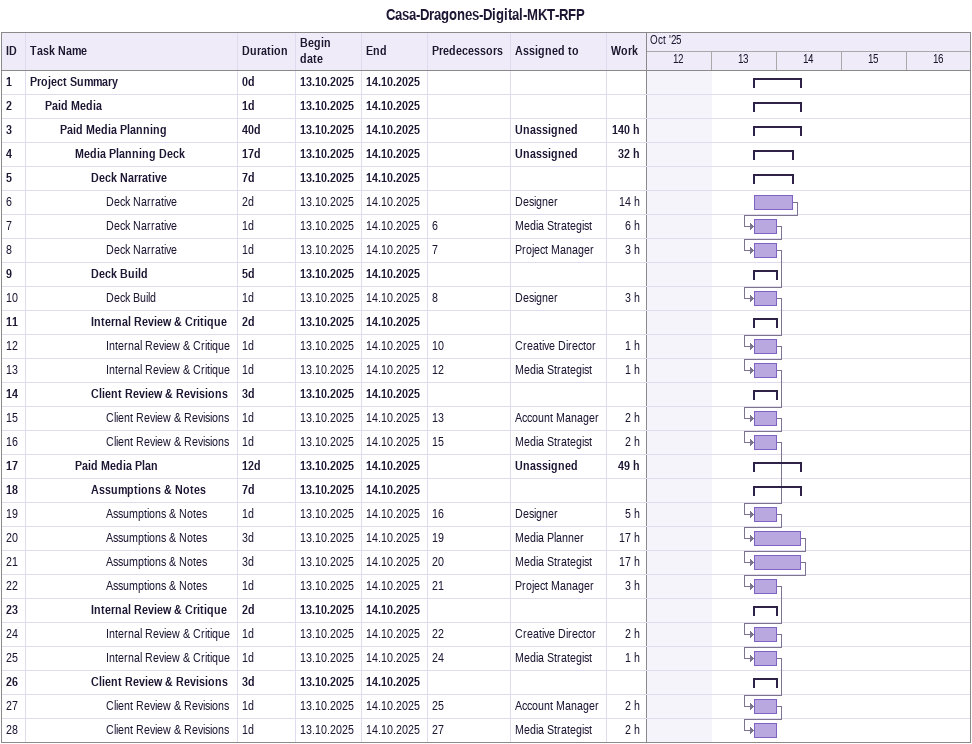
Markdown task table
Casa-Dragones-Digital-MKT-RFP

| ID | Level | Task | Duration | Start | Finish | Predecessors | Resources | Work (h) |
|---|---|---|---|---|---|---|---|---|
| 1 | 1 | **Project Summary** | 0d | 2025-10-13 | 2025-10-14 |  |  |  |
| 2 | 2 | **Paid Media** | 1d | 2025-10-13 | 2025-10-14 |  |  |  |
| 3 | 3 | **Paid Media Planning** | 40d | 2025-10-13 | 2025-10-14 |  | Unassigned | 140 |
| 4 | 4 | **Media Planning Deck** | 17d | 2025-10-13 | 2025-10-14 |  | Unassigned | 32 |
| 5 | 5 | **Deck Narrative** | 7d | 2025-10-13 | 2025-10-14 |  |  |  |
| 6 | 6 | Deck Narrative | 2d | 2025-10-13 | 2025-10-14 |  | Designer | 14 |
| 7 | 6 | Deck Narrative | 1d | 2025-10-13 | 2025-10-14 | 6 | Media Strategist | 6 |
| 8 | 6 | Deck Narrative | 1d | 2025-10-13 | 2025-10-14 | 7 | Project Manager | 3 |
| 9 | 5 | **Deck Build** | 5d | 2025-10-13 | 2025-10-14 |  |  |  |
| 10 | 6 | Deck Build | 1d | 2025-10-13 | 2025-10-14 | 8 | Designer | 3 |
| 11 | 5 | **Internal Review & Critique** | 2d | 2025-10-13 | 2025-10-14 |  |  |  |
| 12 | 6 | Internal Review & Critique | 1d | 2025-10-13 | 2025-10-14 | 10 | Creative Director | 1 |
| 13 | 6 | Internal Review & Critique | 1d | 2025-10-13 | 2025-10-14 | 12 | Media Strategist | 1 |
| 14 | 5 | **Client Review & Revisions** | 3d | 2025-10-13 | 2025-10-14 |  |  |  |
| 15 | 6 | Client Review & Revisions | 1d | 2025-10-13 | 2025-10-14 | 13 | Account Manager | 2 |
| 16 | 6 | Client Review & Revisions | 1d | 2025-10-13 | 2025-10-14 | 15 | Media Strategist | 2 |
| 17 | 4 | **Paid Media Plan** | 12d | 2025-10-13 | 2025-10-14 |  | Unassigned | 49 |
| 18 | 5 | **Assumptions & Notes** | 7d | 2025-10-13 | 2025-10-14 |  |  |  |
| 19 | 6 | Assumptions & Notes | 1d | 2025-10-13 | 2025-10-14 | 16 | Designer | 5 |
| 20 | 6 | Assumptions & Notes | 3d | 2025-10-13 | 2025-10-14 | 19 | Media Planner | 17 |
| 21 | 6 | Assumptions & Notes | 3d | 2025-10-13 | 2025-10-14 | 20 | Media Strategist | 17 |
| 22 | 6 | Assumptions & Notes | 1d | 2025-10-13 | 2025-10-14 | 21 | Project Manager | 3 |
| 23 | 5 | **Internal Review & Critique** | 2d | 2025-10-13 | 2025-10-14 |  |  |  |
| 24 | 6 | Internal Review & Critique | 1d | 2025-10-13 | 2025-10-14 | 22 | Creative Director | 2 |
| 25 | 6 | Internal Review & Critique | 1d | 2025-10-13 | 2025-10-14 | 24 | Media Strategist | 1 |
| 26 | 5 | **Client Review & Revisions** | 3d | 2025-10-13 | 2025-10-14 |  |  |  |
| 27 | 6 | Client Review & Revisions | 1d | 2025-10-13 | 2025-10-14 | 25 | Account Manager | 2 |
| 28 | 6 | Client Review & Revisions | 1d | 2025-10-13 | 2025-10-14 | 27 | Media Strategist | 2 |
